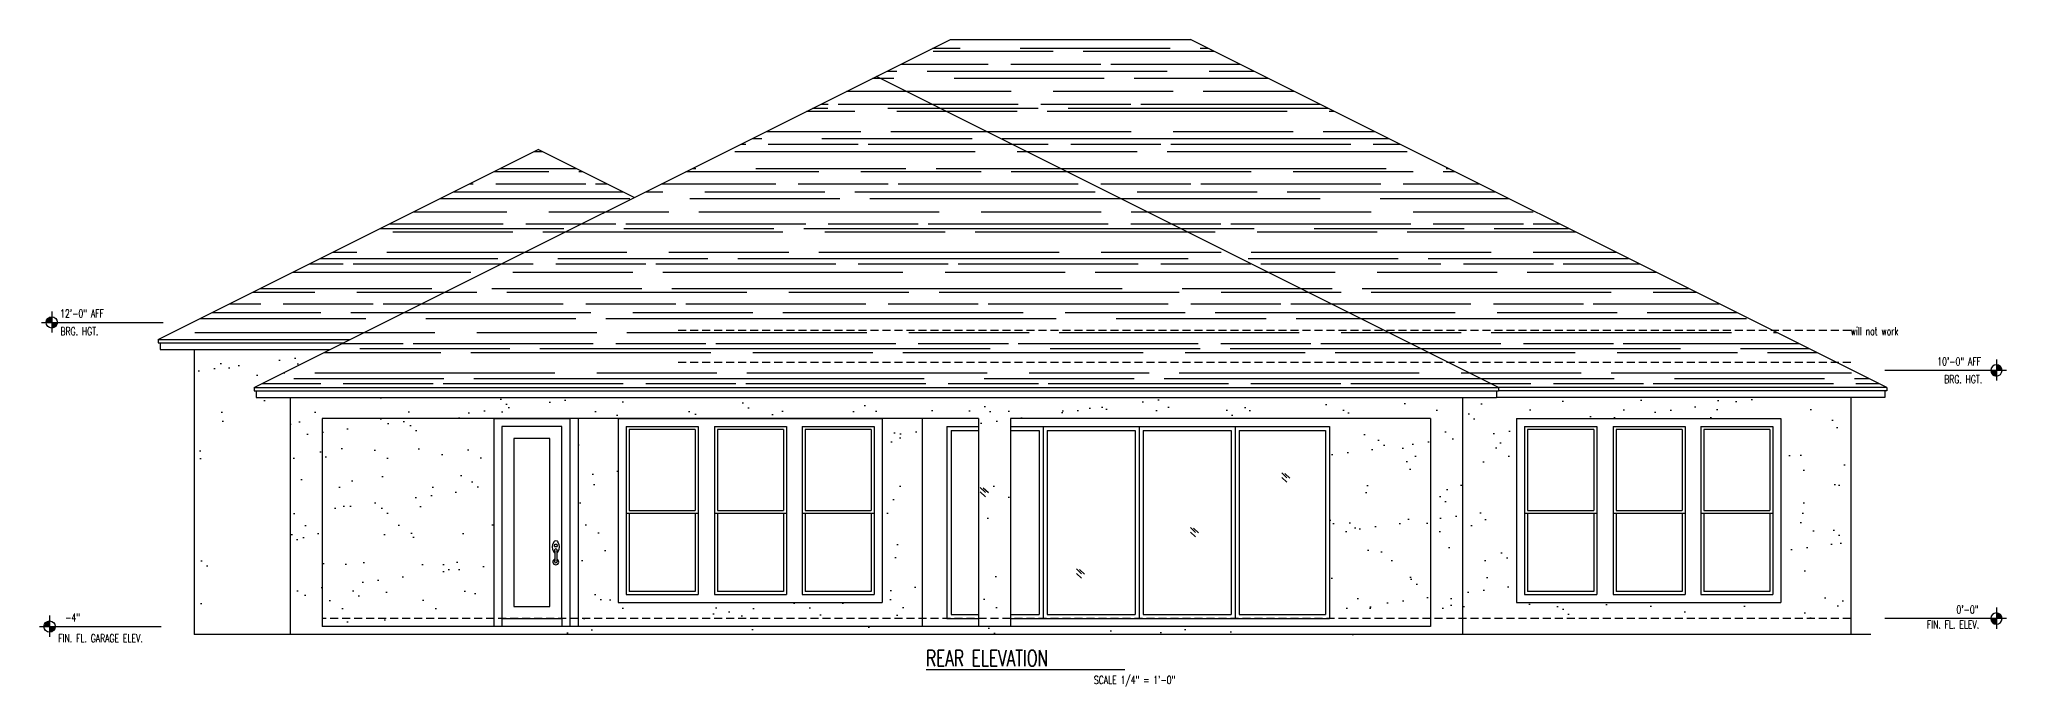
# Model space of a CAD drawing. Header units: inches. Extents: x -25328 to 8149, y -5530 to 4336.
# Drawn here: x -3362 to -2379, y -1614 to -1291 of the extents above; entities that cross this region are included whole.
import ezdxf

# ---------------------------------------------------------------- set-up
doc = ezdxf.new("R2010")
doc.units = ezdxf.units.IN
doc.header["$LTSCALE"] = 16
doc.header["$MEASUREMENT"] = 0
doc.linetypes.add('HIDDEN', pattern=[0.375, 0.25, -0.125])
doc.layers.get('0').update_dxf_attribs({"linetype": 'CONTINUOUS'})
for name, color, linetype in [('CONC', 3, 'CONTINUOUS'), ('DIMS', 5, 'CONTINUOUS'), ('DOORS', 1, 'CONTINUOUS'), ('ROOF', 1, 'CONTINUOUS'), ('TEXT', 11, 'CONTINUOUS'), ('WALL EXT', 6, 'CONTINUOUS'), ('WALLS EXT', 6, 'CONTINUOUS'), ('WALLS INT', 6, 'CONTINUOUS')]:
    doc.layers.add(name, color=color, linetype=linetype)
doc.styles.add('PAYTS NOTES', font='romans.shx', dxfattribs={"width": 0.7, "height": 4.5})
pattern_1 = [(0, (-796.362, -1490.438), (33, 15), [225, -30, 75, -15]), (0, (-776.412, -1482.938), (-15, 19.95), [45, -4.95, 90, -11.25]), (0, (-788.862, -1477.688), (78, 10.05), [120, -21, 60, -15])]

# ---------------------------------------------------------------- blocks, each defined once
blk = doc.blocks.new('ELEVBUB')
for p, q in [((-0.142, 0), (0.078, 0)), ((0, 0.151), (0, -0.142))]:
    blk.add_line(p, q)
at = {"const_width": 0.0781}
for points in [[(0, 0.039, 0.414214), (-0.039, 0, 1)], [(0, -0.039, 0.414213), (0.039, 0, 1)]]:
    blk.add_lwpolyline(points, format="xyb", dxfattribs=at)
blk.add_circle((0, 0), 0.0781)

msp = doc.modelspace()

# ---------------------------------------------------------------- hatches: boundary and pattern name
at = {"layer": 'DOORS'}
h = msp.add_hatch(dxfattribs=at)
h.set_pattern_fill('AR-RROOF', color=165, scale=15)
h.set_pattern_definition(pattern_1)
h.paths.add_polyline_path([(-3065.13539986, -1369.92859557), (-3113.13539986, -1345.92859557), (-3303.13539986, -1440.92859557), (-3207.13539986, -1440.92859557)])
at = {"layer": 'WALLS INT'}
h = msp.add_hatch(dxfattribs=at)
h.set_pattern_fill('AR-RROOF', color=8, scale=15)
h.set_pattern_definition(pattern_1)
h.paths.add_polyline_path([(-2944.13539986, -1309.42859557), (-3255.13539986, -1464.92859557), (-2633.13539986, -1464.92859557)])
h.paths.add_polyline_path([(-2787.13539986, -1290.92859557), (-2907.13539986, -1290.92859557), (-2944.13539986, -1309.42859557), (-2690.19112795, -1436.40073153), (-2496.19112795, -1436.40073153)])
h.paths.add_polyline_path([(-2496.19112795, -1436.40073153), (-2690.19112795, -1436.40073153), (-2658.19112795, -1452.40073153), (-2464.19112795, -1452.40073153)])
h.paths.add_polyline_path([(-2464.19112795, -1452.40073153), (-2658.19112795, -1452.40073153), (-2633.13539986, -1464.92859557), (-2441.13539986, -1464.92859557), (-2439.13539986, -1464.92859557)])
h = msp.add_hatch(dxfattribs=at)
h.set_pattern_fill('AR-SAND', color=8, scale=15)
h.set_pattern_definition([(37.5, (0, -1490.438), (-0.9449, 28.90236), [0, -22.8, 0, -25.5, 0, -24.375]), (7.5, (0, -1490.438), (26.54665, 42.3322), [0, -12.3, 0, -20.55, 0, -7.875]), (327.5, (-18.45, -1490.438), (46.71213, 0.08489), [0, -7.5, 0, -27, 0, -35.25]), (317.5, (-18.45, -1490.438), (45.0919, 13.16513), [0, -3.75, 0, -17.7, 0, -20.25])])
h.paths.add_polyline_path([(-3217.13539986, -1445.92859557), (-3285.13539986, -1445.92859557), (-3285.13539986, -1588.40073153), (-3277.13539986, -1588.40073153), (-3277.13539986, -1484.40073153), (-3237.13539986, -1484.40073153), (-3237.13539986, -1469.92859557), (-3254.13539986, -1469.92859557), (-3254.13539986, -1466.60564656), (-3255.13539986, -1466.60564656), (-3255.13539986, -1464.92859557)])
h.paths.add_polyline_path([(-3221.13539986, -1480.40073153), (-2893.13539986, -1480.40073153), (-2893.13539986, -1580.40073153), (-2877.13539986, -1580.40073153), (-2877.13539986, -1480.40073153), (-2667.2113431, -1480.40073153), (-2667.2113431, -1580.40073153), (-2651.13539986, -1580.40073153), (-2651.13539986, -1469.92859557), (-3237.13539986, -1469.92859557), (-3237.13539986, -1484.40073153), (-3237.13539986, -1588.40073153), (-2651.13539986, -1588.40073153), (-2651.13539986, -1580.40073153), (-2667.2113431, -1580.40073153), (-2667.2113431, -1584.40073153), (-3181.13539986, -1584.40073153), (-3181.13539986, -1540.40073153), (-3221.13539986, -1540.40073153)])
h.paths.add_polyline_path([(-3135.32093568, -1480.40073153), (-3221.13539986, -1480.40073153), (-3221.13539986, -1540.40073153), (-3181.13539986, -1540.40073153), (-3181.13539986, -1580.40073153), (-3135.32093568, -1580.40073153)], flags=17)
h.paths.add_polyline_path([(-3073.20904727, -1480.40073153), (-3093.13539986, -1480.40073153), (-3093.13539986, -1580.40073153), (-2921.28269467, -1580.40073153), (-2921.28269467, -1480.40073153), (-2941.20904727, -1480.40073153), (-2941.20904727, -1572.40073153), (-3073.20904727, -1572.40073153)], flags=17)
h.paths.add_polyline_path([(-2457.13539986, -1469.92859557), (-2634.13539986, -1469.92859557), (-2651.13539986, -1469.92859557), (-2651.13539986, -1580.40073153), (-2457.13539986, -1580.40073153)])
h.paths.add_polyline_path([(-2624.13539986, -1480.40073153), (-2492.13539986, -1480.40073153), (-2492.13539986, -1572.40073153), (-2624.13539986, -1572.40073153)], flags=16)
h.paths.add_polyline_path([(-2620.13539986, -1484.40073153), (-2584.13539986, -1484.40073153), (-2584.13539986, -1568.40073153), (-2620.13539986, -1568.40073153)], flags=0)
h.paths.add_polyline_path([(-2585.63539986, -1527.90073153), (-2585.63539986, -1566.90073153), (-2618.63539986, -1566.90073153), (-2618.63539986, -1527.90073153)], flags=0)
h.paths.add_polyline_path([(-2618.63539986, -1485.90073153), (-2585.63539986, -1485.90073153), (-2585.63539986, -1526.40073153), (-2618.63539986, -1526.40073153)], flags=0)
h.paths.add_polyline_path([(-2575.95125879, -1484.40073153), (-2539.95125879, -1484.40073153), (-2539.95125879, -1568.40073153), (-2575.95125879, -1568.40073153)], flags=0)
h.paths.add_polyline_path([(-2541.45125879, -1527.90073153), (-2541.45125879, -1566.90073153), (-2574.45125879, -1566.90073153), (-2574.45125879, -1527.90073153)], flags=0)
h.paths.add_polyline_path([(-2574.45125879, -1485.90073153), (-2541.45125879, -1485.90073153), (-2541.45125879, -1526.40073153), (-2574.45125879, -1526.40073153)], flags=0)
h.paths.add_polyline_path([(-2532.13539986, -1484.40073153), (-2496.13539986, -1484.40073153), (-2496.13539986, -1568.40073153), (-2532.13539986, -1568.40073153)], flags=0)
h.paths.add_polyline_path([(-2497.63539986, -1527.90073153), (-2497.63539986, -1566.90073153), (-2530.63539986, -1566.90073153), (-2530.63539986, -1527.90073153)], flags=0)
h.paths.add_polyline_path([(-2530.63539986, -1485.90073153), (-2497.63539986, -1485.90073153), (-2497.63539986, -1526.40073153), (-2530.63539986, -1526.40073153)], flags=0)
h.paths.add_polyline_path([(-2667.2113431, -1480.40073153), (-2877.13539986, -1480.40073153), (-2877.13539986, -1484.40073153), (-2717.61300398, -1484.40073153), (-2717.61300398, -1580.40073153), (-2667.2113431, -1580.40073153)], flags=17)

# ---------------------------------------------------------------- linework, layer by layer
at = {"layer": 'CONC', "color": 8, "linetype": 'HIDDEN'}
for p, q in [((-2457.13539986, -1436.40073153), (-3043.69669136, -1436.40073153)), ((-2457.13539986, -1452.40073153), (-3043.69669136, -1452.40073153)), ((-2457.13539986, -1580.40073153), (-3221.13539986, -1580.40073153))]:
    msp.add_line(p, q, dxfattribs=at)
at = {"layer": 'CONC'}
for p, q in [((-2447.13539986, -1588.40073153), (-3285.13539986, -1588.40073153)), ((-2667.2113431, -1584.40073153), (-3221.13539986, -1584.40073153))]:
    msp.add_line(p, q, dxfattribs=at)
at = {"layer": 'DIMS'}
for p, q in [((-3353.46183555, -1432.40073153), (-3300.54684426, -1432.40073153)), ((-2387.16818958, -1456.40073153), (-2440.08318086, -1456.40073153)), ((-2387.16818958, -1580.40073153), (-2440.08318086, -1580.40073153)), ((-3354.54439964, -1584.40073153), (-3301.62940835, -1584.40073153))]:
    msp.add_line(p, q, dxfattribs=at)
at = {"layer": 'DOORS', "color": 165}
for p, q in [((-3303.13539986, -1440.92859557), (-3113.13539986, -1345.92859557)), ((-3065.13539986, -1369.92859557), (-3113.13539986, -1345.92859557)), ((-3303.13539986, -1440.92859557), (-3303.13539986, -1442.60564656)), ((-3303.13539986, -1440.92859557), (-3207.13539986, -1440.92859557)), ((-3303.13539986, -1442.60564656), (-3210.48950182, -1442.60564656)), ((-3302.13539986, -1442.60564656), (-3302.13539986, -1445.92859557)), ((-3302.13539986, -1445.92859557), (-3217.13539986, -1445.92859557)), ((-3285.13539986, -1445.92859557), (-3285.13539986, -1588.40073153)), ((-3135.32093568, -1480.40073153), (-3097.32093568, -1480.40073153)), ((-3135.32093568, -1480.40073153), (-3135.32093568, -1584.40073153)), ((-3131.32093568, -1484.40073153), (-3131.32093568, -1580.40073153)), ((-3101.32093568, -1484.40073153), (-3131.32093568, -1484.40073153)), ((-3101.32093568, -1580.40073153), (-3101.32093568, -1484.40073153)), ((-3097.32093568, -1480.40073153), (-3097.32093568, -1584.40073153)), ((-3093.13539986, -1480.40073153), (-3093.13539986, -1584.40073153)), ((-3073.20904727, -1480.40073153), (-3073.20904727, -1572.40073153)), ((-3073.20904727, -1480.40073153), (-2941.20904727, -1480.40073153)), ((-3069.20904727, -1484.40073153), (-3069.20904727, -1568.40073153)), ((-3069.20904727, -1484.40073153), (-3033.20904727, -1484.40073153)), ((-3033.20904727, -1484.40073153), (-3033.20904727, -1568.40073153)), ((-3033.20904727, -1484.40073153), (-3033.20904727, -1568.40073153)), ((-3025.0249062, -1484.40073153), (-3025.0249062, -1568.40073153)), ((-3025.0249062, -1484.40073153), (-2989.0249062, -1484.40073153)), ((-2989.0249062, -1484.40073153), (-2989.0249062, -1568.40073153)), ((-2989.0249062, -1484.40073153), (-2989.0249062, -1568.40073153)), ((-2981.20904727, -1484.40073153), (-2981.20904727, -1568.40073153)), ((-2981.20904727, -1484.40073153), (-2945.20904727, -1484.40073153)), ((-2945.20904727, -1484.40073153), (-2945.20904727, -1568.40073153)), ((-2945.20904727, -1484.40073153), (-2945.20904727, -1568.40073153)), ((-2941.20904727, -1480.40073153), (-2941.20904727, -1572.40073153)), ((-2921.28269467, -1480.40073153), (-2921.28269467, -1584.40073153)), ((-2908.83966485, -1484.40071792), (-2908.83966485, -1580.40071792)), ((-2908.83961923, -1484.40073153), (-2893.13539986, -1484.40073153)), ((-2877.13539986, -1484.40073153), (-2717.61300398, -1484.40073153)), ((-2860.83966485, -1484.40071792), (-2860.83966485, -1580.40071792)), ((-2812.83966485, -1484.40071792), (-2812.83966485, -1580.40071792)), ((-2764.83966485, -1484.40071792), (-2764.83966485, -1580.40071792)), ((-2717.61300398, -1484.40073153), (-2717.61300398, -1580.40071792)), ((-3125.32093568, -1490.40073153), (-3125.32093568, -1574.40073153)), ((-3107.32093568, -1490.40073153), (-3125.32093568, -1490.40073153)), ((-3107.32093568, -1574.40073153), (-3107.32093568, -1490.40073153)), ((-3034.70904727, -1485.90073153), (-3067.70904727, -1485.90073153)), ((-3067.70904727, -1485.90073153), (-3067.70904727, -1526.40073153)), ((-3034.70904727, -1485.90073153), (-3034.70904727, -1526.40073153)), ((-2990.5249062, -1485.90073153), (-3023.5249062, -1485.90073153)), ((-3023.5249062, -1485.90073153), (-3023.5249062, -1526.40073153)), ((-2990.5249062, -1485.90073153), (-2990.5249062, -1526.40073153)), ((-2946.70904727, -1485.90073153), (-2979.70904727, -1485.90073153)), ((-2979.70904727, -1485.90073153), (-2979.70904727, -1526.40073153)), ((-2946.70904727, -1485.90073153), (-2946.70904727, -1526.40073153)), ((-2906.83966485, -1486.40068591), (-2906.83966485, -1578.40071792)), ((-2906.83966485, -1486.40068591), (-2893.13539986, -1486.40068591)), ((-2877.13539986, -1486.40068591), (-2862.83966485, -1486.40068591)), ((-2862.83966485, -1486.40068591), (-2862.83966485, -1578.40071792)), ((-2858.83966485, -1486.40068591), (-2858.83966485, -1578.40071792)), ((-2858.83966485, -1486.40068591), (-2814.83966485, -1486.40068591)), ((-2814.83966485, -1486.40068591), (-2814.83966485, -1578.40071792)), ((-2810.83966485, -1486.40068591), (-2810.83966485, -1578.40071792)), ((-2810.83966485, -1486.40068591), (-2766.83966485, -1486.40068591)), ((-2766.83966485, -1486.40068591), (-2766.83966485, -1578.40071792)), ((-2762.83966485, -1486.40068591), (-2762.83966485, -1578.40071792)), ((-2762.83966485, -1486.40068591), (-2719.61300398, -1486.40068591)), ((-2719.61300398, -1486.40068591), (-2719.61300398, -1578.40071792)), ((-3033.20904727, -1527.90073153), (-3069.20904727, -1527.90073153)), ((-3067.70904727, -1526.40073153), (-3034.70904727, -1526.40073153)), ((-3067.70904727, -1527.90073153), (-3067.70904727, -1566.90073153)), ((-3034.70904727, -1527.90073153), (-3034.70904727, -1566.90073153)), ((-2989.0249062, -1527.90073153), (-3025.0249062, -1527.90073153)), ((-3023.5249062, -1526.40073153), (-2990.5249062, -1526.40073153)), ((-3023.5249062, -1527.90073153), (-3023.5249062, -1566.90073153)), ((-2990.5249062, -1527.90073153), (-2990.5249062, -1566.90073153)), ((-2945.20904727, -1527.90073153), (-2981.20904727, -1527.90073153)), ((-2979.70904727, -1526.40073153), (-2946.70904727, -1526.40073153)), ((-2979.70904727, -1527.90073153), (-2979.70904727, -1566.90073153)), ((-2946.70904727, -1527.90073153), (-2946.70904727, -1566.90073153)), ((-3105.01840833, -1544.39423726), (-3104.79350057, -1543.32116682)), ((-3104.79350057, -1543.32116682), (-3103.87656894, -1543.32116682)), ((-3103.87656894, -1543.32116682), (-3103.68626238, -1544.39423726)), ((-3105.03570893, -1544.39423726), (-3103.68626238, -1544.39423726)), ((-3104.77619997, -1546.52307055), (-3104.77619997, -1551.69803928)), ((-3103.91117014, -1546.52307055), (-3103.91117014, -1551.69803928)), ((-2841.56805238, -1558.03489624), (-2844.18569349, -1555.61237019)), ((-2841.56805238, -1560.24238438), (-2844.18569349, -1557.81985832)), ((-2840.04486844, -1558.26324842), (-2842.66250955, -1555.84072236)), ((-3073.20904727, -1572.40073153), (-2941.20904727, -1572.40073153)), ((-3069.20904727, -1568.40073153), (-3033.20904727, -1568.40073153)), ((-3034.70904727, -1566.90073153), (-3067.70904727, -1566.90073153)), ((-3025.0249062, -1568.40073153), (-2989.0249062, -1568.40073153)), ((-2990.5249062, -1566.90073153), (-3023.5249062, -1566.90073153)), ((-2981.20904727, -1568.40073153), (-2945.20904727, -1568.40073153)), ((-2946.70904727, -1566.90073153), (-2979.70904727, -1566.90073153)), ((-3131.32093568, -1580.40073153), (-3131.32093568, -1584.40073153)), ((-3131.32093568, -1580.40073153), (-3101.32093568, -1580.40073153)), ((-3125.32093568, -1574.40073153), (-3107.32093568, -1574.40073153)), ((-3101.32093568, -1580.40073153), (-3101.32093568, -1584.40073153)), ((-2908.83966485, -1580.40071792), (-2893.13539986, -1580.40071792)), ((-2906.83966485, -1578.40071792), (-2893.13539986, -1578.40071792)), ((-2877.13539986, -1578.40071792), (-2862.83966485, -1578.40071792)), ((-2877.13539986, -1580.40071792), (-2717.61300398, -1580.40071792)), ((-2858.83966485, -1578.40071792), (-2814.83966485, -1578.40071792)), ((-2810.83966485, -1578.40071792), (-2766.83966485, -1578.40071792)), ((-2762.83966485, -1578.40071792), (-2719.61300398, -1578.40071792))]:
    msp.add_line(p, q, dxfattribs=at)
for centre, radius, start, end in [((-3102.29407773, -1544.60607771), 3.94106992, 141.9843763709, 218.82511739), ((-3104.30043356, -1542.78082491), 1.22506258, 31.307150664, 148.692849336), ((-3106.39329239, -1544.60607771), 3.94106992, 321.17488261, 38.0156236291), ((-3104.34368506, -1552.08052135), 1.45222529, 107.3272591072, 72.6727408928), ((-3104.94774092, -1547.00709058), 0.41816415, 184.8297729689, 294.2189030868), ((-3104.34368506, -1546.30342024), 0.69850937, 308.2575201331, 231.7424798668), ((-3104.34368506, -1551.83115165), 0.69850937, 128.2575201332, 51.7424798669), ((-3103.73962919, -1547.00709058), 0.41816415, 245.7810969132, 355.1702270311)]:
    msp.add_arc(centre, radius, start, end, dxfattribs=at)
at = {"layer": 'ROOF', "color": 6}
for p, q in [((-3255.13539986, -1464.92859557), (-2907.13539986, -1290.92859557)), ((-2439.13539986, -1464.92859557), (-2787.13539986, -1290.92859557)), ((-2633.13539986, -1464.92859557), (-2944.13539986, -1309.42859557)), ((-3255.13539986, -1464.92859557), (-3255.13539986, -1466.60564656)), ((-2633.13539986, -1464.92859557), (-2633.13539986, -1466.60564656)), ((-2439.13539986, -1464.92859557), (-2439.13539986, -1466.60564656)), ((-3254.13539986, -1466.60564656), (-3254.13539986, -1469.92859557)), ((-2634.13539986, -1466.60564656), (-2634.13539986, -1469.92859557)), ((-2440.13539986, -1466.60564656), (-2440.13539986, -1469.92859557))]:
    msp.add_line(p, q, dxfattribs=at)
at = {"layer": 'WALL EXT'}
for p, q in [((-2738.94276413, -1510.07855207), (-2741.56040524, -1507.65602602)), ((-2738.94276413, -1512.28604021), (-2741.56040524, -1509.86351416)), ((-2737.41958019, -1510.30690425), (-2740.0372213, -1507.8843782)), ((-2889.60569774, -1517.37233327), (-2892.22333885, -1514.94980722)), ((-2889.60569774, -1519.57982141), (-2892.22333885, -1517.15729536)), ((-2888.0825138, -1517.60068545), (-2890.70015491, -1515.1781594)), ((-2784.59094729, -1537.38702758), (-2787.2085884, -1534.96450153)), ((-2784.59094729, -1539.59451572), (-2787.2085884, -1537.17198966)), ((-2783.06776335, -1537.61537976), (-2785.68540446, -1535.1928537))]:
    msp.add_line(p, q, dxfattribs=at)
at = {"layer": 'WALLS EXT'}
for p, q in [((-3255.13539986, -1464.92859557), (-2633.13539986, -1464.92859557)), ((-2439.13539986, -1464.92859557), (-2633.13539986, -1464.92859557)), ((-2441.13539986, -1464.92859557), (-2633.13539986, -1464.92859557)), ((-3255.13539986, -1466.60564656), (-2633.13539986, -1466.60564656)), ((-3254.13539986, -1469.92859557), (-2634.13539986, -1469.92859557)), ((-3237.13539986, -1469.92859557), (-3237.13539986, -1588.40073153)), ((-2440.13539986, -1469.92859557), (-2634.13539986, -1469.92859557)), ((-2439.13539986, -1466.60564656), (-2633.13539986, -1466.60564656)), ((-2441.13539986, -1466.60564656), (-2633.13539986, -1466.60564656)), ((-2457.13539986, -1469.92859557), (-2457.13539986, -1588.40073153)), ((-3221.13539986, -1480.40073153), (-3221.13539986, -1584.40073153)), ((-2893.13539986, -1480.40073153), (-3221.13539986, -1480.40073153)), ((-2893.13539986, -1480.40073153), (-2893.13539986, -1584.40073153)), ((-2877.13539986, -1480.40073153), (-2877.13539986, -1584.40073153)), ((-2667.2113431, -1480.40073153), (-2877.13539986, -1480.40073153)), ((-2667.2113431, -1480.40073153), (-2667.2113431, -1584.40073153))]:
    msp.add_line(p, q, dxfattribs=at)
at = {"layer": 'WALLS EXT', "color": 1}
for p, q in [((-2624.13539986, -1480.40073153), (-2624.13539986, -1572.40073153)), ((-2624.13539986, -1480.40073153), (-2492.13539986, -1480.40073153)), ((-2620.13539986, -1484.40073153), (-2620.13539986, -1568.40073153)), ((-2620.13539986, -1484.40073153), (-2584.13539986, -1484.40073153)), ((-2584.13539986, -1484.40073153), (-2584.13539986, -1568.40073153)), ((-2584.13539986, -1484.40073153), (-2584.13539986, -1568.40073153)), ((-2575.95125879, -1484.40073153), (-2575.95125879, -1568.40073153)), ((-2575.95125879, -1484.40073153), (-2539.95125879, -1484.40073153)), ((-2539.95125879, -1484.40073153), (-2539.95125879, -1568.40073153)), ((-2539.95125879, -1484.40073153), (-2539.95125879, -1568.40073153)), ((-2532.13539986, -1484.40073153), (-2532.13539986, -1568.40073153)), ((-2532.13539986, -1484.40073153), (-2496.13539986, -1484.40073153)), ((-2496.13539986, -1484.40073153), (-2496.13539986, -1568.40073153)), ((-2496.13539986, -1484.40073153), (-2496.13539986, -1568.40073153)), ((-2492.13539986, -1480.40073153), (-2492.13539986, -1572.40073153)), ((-2585.63539986, -1485.90073153), (-2618.63539986, -1485.90073153)), ((-2618.63539986, -1485.90073153), (-2618.63539986, -1526.40073153)), ((-2585.63539986, -1485.90073153), (-2585.63539986, -1526.40073153)), ((-2541.45125879, -1485.90073153), (-2574.45125879, -1485.90073153)), ((-2574.45125879, -1485.90073153), (-2574.45125879, -1526.40073153)), ((-2541.45125879, -1485.90073153), (-2541.45125879, -1526.40073153)), ((-2497.63539986, -1485.90073153), (-2530.63539986, -1485.90073153)), ((-2530.63539986, -1485.90073153), (-2530.63539986, -1526.40073153)), ((-2497.63539986, -1485.90073153), (-2497.63539986, -1526.40073153)), ((-2584.13539986, -1527.90073153), (-2620.13539986, -1527.90073153)), ((-2618.63539986, -1526.40073153), (-2585.63539986, -1526.40073153)), ((-2618.63539986, -1527.90073153), (-2618.63539986, -1566.90073153)), ((-2585.63539986, -1527.90073153), (-2585.63539986, -1566.90073153)), ((-2539.95125879, -1527.90073153), (-2575.95125879, -1527.90073153)), ((-2574.45125879, -1526.40073153), (-2541.45125879, -1526.40073153)), ((-2574.45125879, -1527.90073153), (-2574.45125879, -1566.90073153)), ((-2541.45125879, -1527.90073153), (-2541.45125879, -1566.90073153)), ((-2496.13539986, -1527.90073153), (-2532.13539986, -1527.90073153)), ((-2530.63539986, -1526.40073153), (-2497.63539986, -1526.40073153)), ((-2530.63539986, -1527.90073153), (-2530.63539986, -1566.90073153)), ((-2497.63539986, -1527.90073153), (-2497.63539986, -1566.90073153)), ((-2624.13539986, -1572.40073153), (-2492.13539986, -1572.40073153)), ((-2620.13539986, -1568.40073153), (-2584.13539986, -1568.40073153)), ((-2585.63539986, -1566.90073153), (-2618.63539986, -1566.90073153)), ((-2575.95125879, -1568.40073153), (-2539.95125879, -1568.40073153)), ((-2541.45125879, -1566.90073153), (-2574.45125879, -1566.90073153)), ((-2532.13539986, -1568.40073153), (-2496.13539986, -1568.40073153)), ((-2497.63539986, -1566.90073153), (-2530.63539986, -1566.90073153))]:
    msp.add_line(p, q, dxfattribs=at)
at = {"layer": 'WALLS INT'}
for p, q in [((-2907.13539986, -1290.92859557), (-2787.13539986, -1290.92859557)), ((-2651.13539986, -1469.92859557), (-2651.13539986, -1588.40073153))]:
    msp.add_line(p, q, dxfattribs=at)

# ---------------------------------------------------------------- block references
at = {"layer": 'DIMS', "yscale": 36, "zscale": 36}
for p, xscale in [((-3356.27433555, -1432.40073153), 36), ((-2384.35568958, -1456.40073153), -36), ((-3357.35689964, -1584.40073153), 36), ((-2384.35568958, -1580.40073153), -36)]:
    msp.add_blockref('ELEVBUB', p, dxfattribs=dict(at, xscale=xscale))

# ---------------------------------------------------------------- texts
at = {"layer": 'TEXT', "style": 'PAYTS NOTES', "width": 0.7}
for s, p in [('BRG. HGT.', (-3351.90254639, -1438.82676208)), ('12\'-0" AFF', (-3352.06891407, -1429.94073368)), ('will not work', (-2457.1926961, -1438.76819754)), ('10\'-0" AFF', (-2413.89444439, -1453.94073368)), ('BRG. HGT.', (-2410.46081207, -1462.82676208)), ('-4"', (-3349.51880683, -1581.91343909)), ('FIN. FL. ELEV.', (-2419.12747874, -1585.34962713)), ('0\'-0"', (-2404.32711572, -1577.91343909)), ('FIN. FL. GARAGE ELEV.', (-3352.98511048, -1592.27711226)), ('SCALE 1/4" = 1\'-0"', (-2835.40014234, -1613.1223062))]:
    msp.add_text(s, height=4, dxfattribs=at).set_placement(p)
at = {"layer": 'TEXT', "color": 3, "style": 'PAYTS NOTES', "width": 0.7}
msp.add_text('%%UREAR ELEVATION          ', height=8, dxfattribs=at).set_placement((-2919.30299652, -1604.22903834))

doc.saveas('drawing.dxf')
